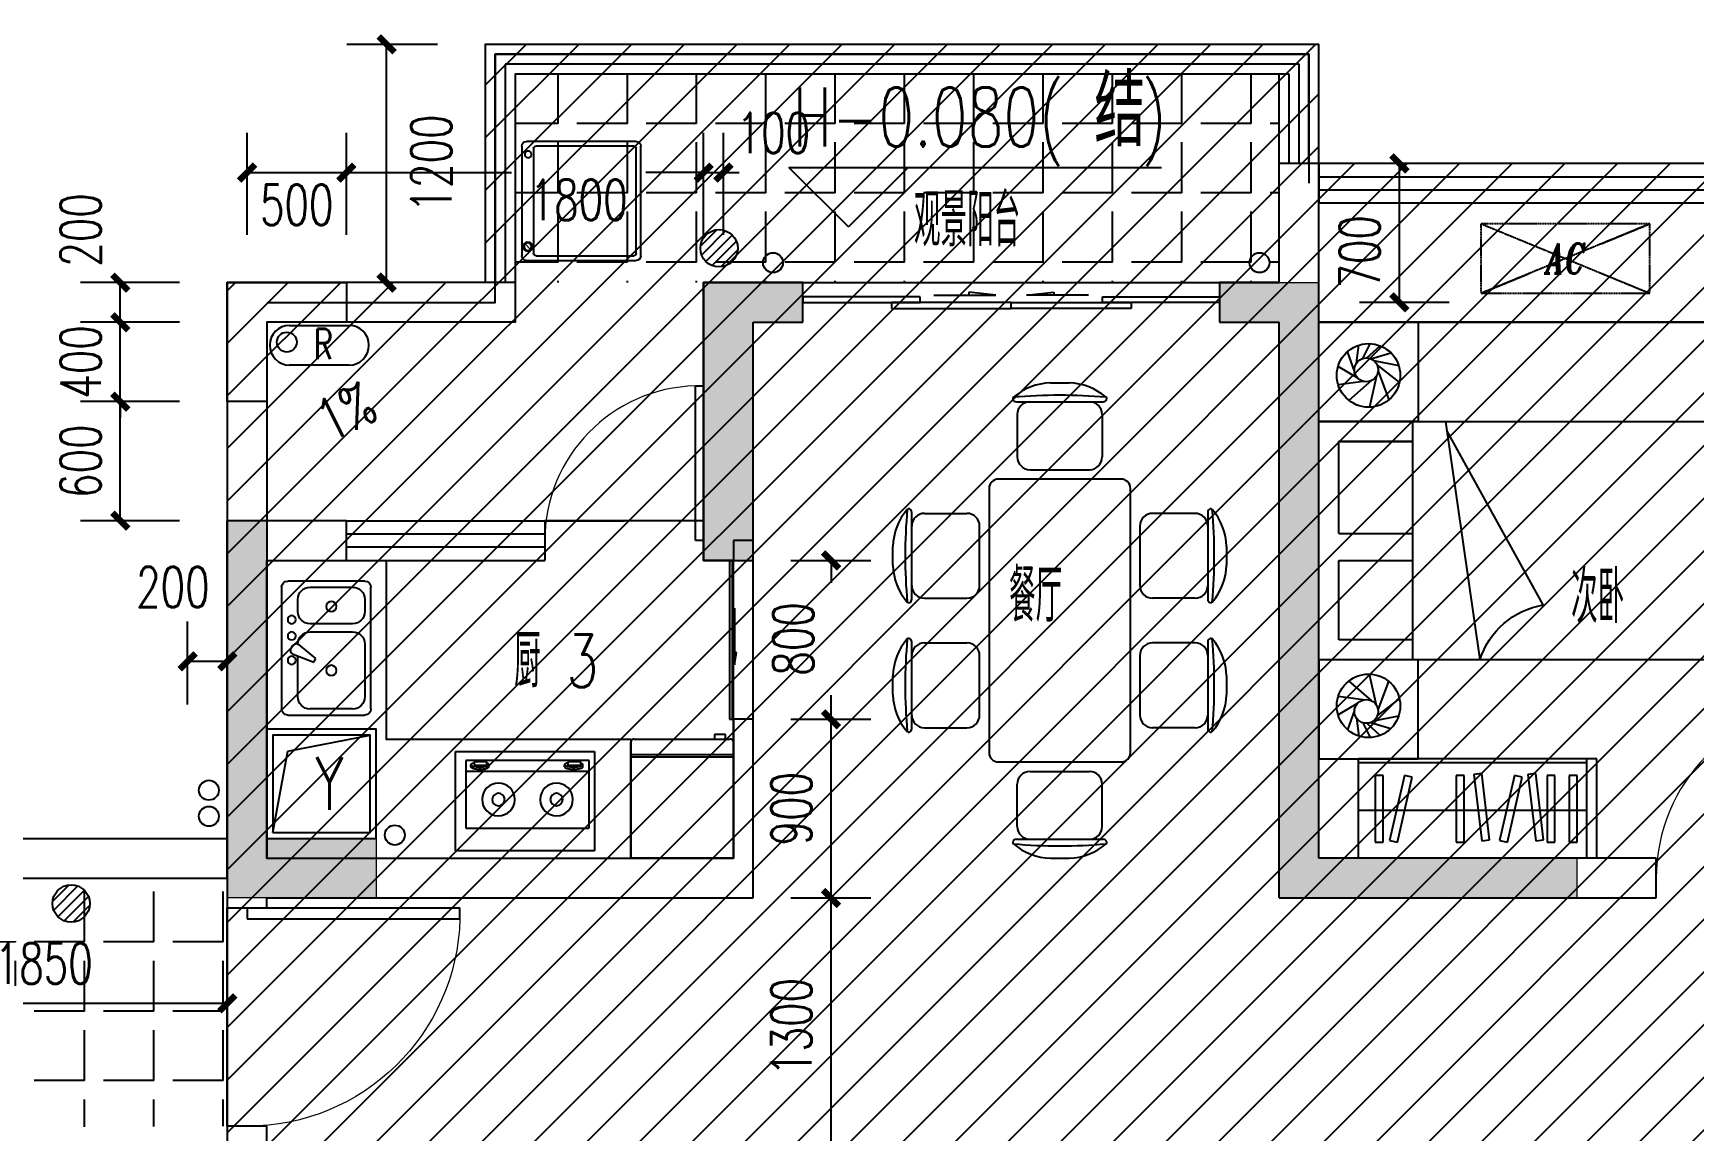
# Model space of a CAD drawing. Extents: x 184967 to 628822, y -100826 to 121332.
# Drawn here: x 281347 to 289714, y 15050 to 20579 of the extents above; entities that cross this region are included whole.
import ezdxf
from ezdxf.enums import TextEntityAlignment as Align

# ---------------------------------------------------------------- set-up
doc = ezdxf.new("R2010")
doc.units = 0
doc.header["$MEASUREMENT"] = 0
doc.linetypes.add('DASH', pattern=[0.35, 0.25, -0.1])
for name, color, linetype in [('1-涂料1', 251, 'Continuous'), ('DIM_ELEV', 3, 'Continuous'), ('EQUIP_地漏', 7, 'Continuous'), ('fur', 252, 'Continuous'), ('KT', 8, 'DASH'), ('lvtry', 9, 'Continuous'), ('PS', 60, 'Continuous'), ('pub_dim1', 190, 'Continuous'), ('PUB_TEXT', 7, 'Continuous'), ('TEXT', 7, 'Continuous'), ('VPIPE-凝结', 150, 'TG_N'), ('VPIPE-废水', 31, 'TG_F'), ('VPIPE-直饮', 140, 'TG_Y'), ('VPIPE-给水', 3, 'TG_J'), ('VPIPE-雨水', 4, 'TG_Y'), ('WALL', 145, 'Continuous'), ('WINDOW', 141, 'Continuous'), ('栏杆', 4, 'Continuous'), ('热水器', 1, 'Continuous'), ('看线', 67, 'Continuous'), ('面积匡算', 1, 'Continuous')]:
    doc.layers.add(name, color=color, linetype=linetype)
doc.layers.add('4#6#-col-2F~31F$0$COLU', color=7, linetype='Continuous', lineweight=0)
doc.layers.add('4#6#-col-2F~31F$0$COLU_HATCH', color=251, linetype='Continuous', lineweight=0)
doc.styles.add('_TCH_DIM', font='SIMPLEX', dxfattribs={"bigfont": 'GBCBIG'})
doc.styles.add('_TCH_DIM_T3', font='SIMPLEX', dxfattribs={"width": 0.705882, "bigfont": 'GBCBIG'})
doc.styles.add('DIM_FONT', font='SIMPLEX.shx', dxfattribs={"width": 0.8})
doc.styles.add('ENGLISH', font='italict.shx')
doc.styles.add('TG_LINETYPE', font='GBXWXT', dxfattribs={"width": 0.7, "height": 3, "bigfont": 'GBCBIG'})
doc.styles.add('宋体', font='romans.shx', dxfattribs={"height": 2, "bigfont": 'gbcbig.shx'})
doc.linetypes.add('TG_F', pattern='A,3,-0.34,["F",TG_LINETYPE,S=0.1,R=0,X=-0.2,Y=-0.08],0', length=3.34)
doc.linetypes.add('TG_J', pattern='A,3,-0.34,["J",TG_LINETYPE,S=0.1,R=0,X=-0.2,Y=-0.08],0', length=3.34)
doc.linetypes.add('TG_N', pattern='A,3,-0.34,["N",TG_LINETYPE,S=0.1,R=0,X=-0.23,Y=-0.08],0', length=3.34)
doc.linetypes.add('TG_Y', pattern='A,3,-0.34,["Y",TG_LINETYPE,S=0.1,R=0,X=-0.23,Y=-0.08],0', length=3.34)
doc.dimstyles.new('_TCH_ARCH&&80', dxfattribs={"dimtxt": 204, "dimasz": 80, "dimexe": 200, "dimexo": 240, "dimgap": 98, "dimtad": 1, "dimdec": 0, "dimzin": 0, "dimdsep": 46, "dimtxsty": '_TCH_DIM_T3', "dimblk": 'ARCHTICK', "dimcen": 0.09, "dimclrt": 7, "dimazin": 2, "dimtfac": 1, "dimtdec": 0, "dimtix": 1, "dimtmove": 2, "dimatfit": 3, "dimfxl": 0, "dimtolj": 1, "dimtzin": 0, "dimarcsym": 0})

# ---------------------------------------------------------------- blocks, each defined once
blk = doc.blocks.new('A$C1C2A28CF')
for p, q in [((835.4, 2520), (934.6, 2520)), ((655, 2420), (1115, 2420)), ((660, 2352.5), (660, 2127.5)), ((1110, 2352.5), (1110, 2127.5)), ((727.5, 2060), (1042.5, 2060)), ((510, 1960), (510, 560)), ((1210, 2010), (560, 2010)), ((1260, 560), (1260, 1960)), ((100, 1373.4), (100, 1833.4)), ((167.5, 1828.4), (392.5, 1828.4)), ((1602.5, 1828.4), (1377.5, 1828.4)), ((1670, 1833.4), (1670, 1373.4)), ((460, 1445.9), (460, 1760.9)), ((1310, 1760.9), (1310, 1445.9)), ((0, 1553.8), (0, 1653)), ((1770, 1653), (1770, 1553.8)), ((167.5, 1378.4), (392.5, 1378.4)), ((1602.5, 1378.4), (1377.5, 1378.4)), ((100, 686.6), (100, 1146.6)), ((1670, 1146.6), (1670, 686.6)), ((167.5, 1141.6), (392.5, 1141.6)), ((460, 759.1), (460, 1074.1)), ((1310, 1074.1), (1310, 759.1)), ((1602.5, 1141.6), (1377.5, 1141.6)), ((0, 867), (0, 966.2)), ((1770, 966.2), (1770, 867)), ((167.5, 691.6), (392.5, 691.6)), ((1602.5, 691.6), (1377.5, 691.6)), ((560, 510), (1210, 510)), ((727.5, 460), (1042.5, 460)), ((660, 167.5), (660, 392.5)), ((1110, 167.5), (1110, 392.5)), ((655, 100), (1115, 100)), ((835.4, 0), (934.6, 0))]:
    blk.add_line(p, q)
for centre, radius, start, end in [((845.2, 2204.6), 315.6, 91.76514, 130.72654), ((924.8, 2204.6), 315.6, 49.27346, 88.23486), ((645.8, 2436.1), 10, 130.72654, 202.66999), ((655, 2440), 20, 202.66999, 270), ((885, -257.8), 2712.7, 84.8023, 95.1977), ((727.5, 2352.5), 67.5, 90, 180), ((1042.5, 2352.5), 67.5, 0, 90), ((1115, 2440), 20, 270, 337.33001), ((1124.2, 2436.1), 10, 337.33001, 49.27346), ((727.5, 2127.5), 67.5, 180, 270), ((1042.5, 2127.5), 67.5, 270, 0), ((560, 1960), 50, 90, 180), ((1210, 1960), 50, 0, 90), ((83.9, 1842.6), 10, 67.33001, 139.27346), ((80, 1833.4), 20, 0, 67.33001), ((1690, 1833.4), 20, 112.66999, 180), ((1686.1, 1842.6), 10, 40.72654, 112.66999), ((315.4, 1643.3), 315.6, 139.27346, 178.23486), ((2777.8, 1603.4), 2712.7, 174.8023, 185.1977), ((167.5, 1760.9), 67.5, 90, 180), ((392.5, 1760.9), 67.5, 0, 90), ((1377.5, 1760.9), 67.5, 90, 180), ((1602.5, 1760.9), 67.5, 0, 90), ((-1007.8, 1603.4), 2712.7, 354.8023, 5.1977), ((1454.6, 1643.3), 315.6, 1.76514, 40.72654), ((315.4, 1563.6), 315.6, 181.76514, 220.72654), ((1454.6, 1563.6), 315.6, 319.27346, 358.23486), ((167.5, 1445.9), 67.5, 180, 270), ((392.5, 1445.9), 67.5, 270, 0), ((1377.5, 1445.9), 67.5, 180, 270), ((1602.5, 1445.9), 67.5, 270, 0), ((83.9, 1364.2), 10, 220.72654, 292.66999), ((80, 1373.4), 20, 292.66999, 0), ((1690, 1373.4), 20, 180, 247.33001), ((1686.1, 1364.2), 10, 247.33001, 319.27346), ((315.4, 956.4), 315.6, 139.27346, 178.23486), ((2777.8, 916.6), 2712.7, 174.8023, 185.1977), ((83.9, 1155.8), 10, 67.33001, 139.27346), ((80, 1146.6), 20, 0, 67.33001), ((1690, 1146.6), 20, 112.66999, 180), ((1686.1, 1155.8), 10, 40.72654, 112.66999), ((-1007.8, 916.6), 2712.7, 354.8023, 5.1977), ((1454.6, 956.4), 315.6, 1.76514, 40.72654), ((167.5, 1074.1), 67.5, 90, 180), ((392.5, 1074.1), 67.5, 0, 90), ((1377.5, 1074.1), 67.5, 90, 180), ((1602.5, 1074.1), 67.5, 0, 90), ((315.4, 876.7), 315.6, 181.76514, 220.72654), ((1454.6, 876.7), 315.6, 319.27346, 358.23486), ((167.5, 759.1), 67.5, 180, 270), ((392.5, 759.1), 67.5, 270, 0), ((1377.5, 759.1), 67.5, 180, 270), ((1602.5, 759.1), 67.5, 270, 0), ((83.9, 677.4), 10, 220.72654, 292.66999), ((80, 686.6), 20, 292.66999, 0), ((1690, 686.6), 20, 180, 247.33001), ((1686.1, 677.4), 10, 247.33001, 319.27346), ((560, 560), 50, 180, 270), ((1210, 560), 50, 270, 0), ((727.5, 392.5), 67.5, 90, 180), ((1042.5, 392.5), 67.5, 0, 90), ((655, 80), 20, 90, 157.33001), ((727.5, 167.5), 67.5, 180, 270), ((1042.5, 167.5), 67.5, 270, 0), ((1115, 80), 20, 22.66999, 90), ((645.8, 83.9), 10, 157.33001, 229.27346), ((845.2, 315.4), 315.6, 229.27346, 268.23486), ((885, 2777.8), 2712.7, 264.8023, 275.1977), ((924.8, 315.4), 315.6, 271.76514, 310.72654), ((1124.2, 83.9), 10, 310.72654, 22.66999)]:
    blk.add_arc(centre, radius, start, end)
blk = doc.blocks.new('A$C45FB4F04')
at = {"linetype": 'ByBlock'}
for p, q in [((0, 431.1), (0, 1631.1)), ((500, 1631.1), (0, 1631.1)), ((20, 480.4), (20, 1631.1)), ((260, 480.4), (260, 1631.1)), ((500, 431.1), (500, 1631.1)), ((83.3, 1507.4), (83.3, 1547.3)), ((83.3, 1547.3), (419.4, 1547.3)), ((419.4, 1507.4), (83.3, 1507.4)), ((419.4, 1547.3), (419.4, 1507.4)), ((82.7, 1399.5), (410.1, 1474.4)), ((419.2, 1435.6), (91.8, 1360.7)), ((410.1, 1474.4), (419.2, 1435.6)), ((91.8, 1360.7), (82.7, 1399.5)), ((83.3, 1099.2), (83.3, 1139)), ((83.3, 1139), (419.4, 1139)), ((419.4, 1099.2), (83.3, 1099.2)), ((419.4, 1139), (419.4, 1099.2)), ((73.4, 1010.1), (78.2, 1049.6)), ((407.1, 970.7), (73.4, 1010.1)), ((78.2, 1049.6), (411.9, 1010.2)), ((411.9, 1010.2), (407.1, 970.7)), ((82.7, 845.2), (410.1, 920.2)), ((91.8, 806.4), (82.7, 845.2)), ((419.2, 881.4), (91.8, 806.4)), ((410.1, 920.2), (419.2, 881.4)), ((73.4, 738.1), (78.2, 777.6)), ((78.2, 777.6), (411.9, 738.2)), ((407.1, 698.7), (73.4, 738.1)), ((83.3, 641.4), (83.3, 681.2)), ((83.3, 681.2), (419.4, 681.2)), ((411.9, 738.2), (407.1, 698.7)), ((419.4, 681.2), (419.4, 641.4)), ((419.4, 641.4), (83.3, 641.4)), ((83.3, 529.5), (83.3, 569.3)), ((83.3, 569.3), (419.4, 569.3)), ((419.4, 529.5), (83.3, 529.5)), ((419.4, 569.3), (419.4, 529.5)), ((500, 480.4), (0, 480.4)), ((500, 431.1), (0, 431.1))]:
    blk.add_line(p, q, dxfattribs=at)
blk = doc.blocks.new('PMJJ0073')
at = {"layer": 'fur'}
for p, q in [((0, 600), (0, 1100)), ((0, 1100), (500, 1100)), ((500, 1100), (500, 600)), ((179.6, 853.6), (144.8, 952.5)), ((190.2, 895), (200.8, 984.4)), ((222.3, 917.9), (257.8, 992.1)), ((241.4, 920.3), (309.1, 981.5)), ((262.6, 915.6), (362.3, 946.7)), ((196.4, 818.2), (96.8, 877.3)), ((275.9, 907.7), (402.4, 882.3)), ((292.7, 884.9), (406.5, 797.2)), ((298.7, 852.9), (352.5, 709.1)), ((224, 802.3), (97.4, 785.4)), ((264.9, 806.1), (151.3, 706.7)), ((290.9, 830), (255.5, 672.3)), ((500, 600), (0, 600)), ((473.3, -599.7), (473.3, 600.1)), ((100, 36.1), (476.7, 36.1)), ((100, -100.6), (473.3, -100.6)), ((0, -600), (0, -1100)), ((500, -600), (0, -600)), ((500, -1100), (500, -600)), ((264.9, -806.1), (151.3, -706.7)), ((290.9, -830), (255.5, -672.3)), ((298.7, -852.9), (352.5, -709.1)), ((196.4, -818.2), (96.8, -877.3)), ((224, -802.3), (97.4, -785.4)), ((292.7, -884.9), (406.5, -797.2)), ((179.6, -853.6), (144.8, -952.5)), ((190.2, -895), (200.8, -984.4)), ((222.3, -917.9), (257.8, -992.1)), ((241.4, -920.3), (309.1, -981.5)), ((262.6, -915.6), (362.3, -946.7)), ((275.9, -907.7), (402.4, -882.3)), ((0, -1100), (500, -1100))]:
    blk.add_line(p, q, dxfattribs=at)
for points in [[(0, -600), (0, 600), (2000, 600), (2000, -600), (0, -600)], [(100, 36.1), (100, 500), (473.3, 500)], [(473.3, 500), (100, 500)], [(100, -500), (100, -100.6)], [(473.3, -500), (100, -500)]]:
    blk.add_lwpolyline(points, dxfattribs=at)
blk.add_lwpolyline([(638.2, 599.6), (811.5, -600.6, -0.282106), (1130.7, -324.1), (644.3, 554)], format="xyb", dxfattribs=at)
for centre, radius in [((250.4, 832.3), 160), ((239.2, 860.3), 60), ((250.4, -832.3), 160), ((239.2, -860.3), 60)]:
    blk.add_circle(centre, radius, dxfattribs=at)
blk = doc.blocks.new('$PLAN$00000400')
at = {"layer": 'lvtry', "linetype": 'ByBlock'}
for p, q in [((-517, 0), (0, 0)), ((-517, -583.8), (-517, 0)), ((0, 0), (0, -583.8)), ((0, -511.5), (-517, -511.5)), ((0, -522.6), (-517, -522.6)), ((-16.7, -600.4), (-500.3, -600.4)), ((-477.5, -600.4), (-477.5, -622.7)), ((-477.5, -622.7), (-421.9, -622.7)), ((-421.9, -622.7), (-421.9, -600.4))]:
    blk.add_line(p, q, dxfattribs=at)
for centre, start, end in [((-500.3, -583.8), 180, 270), ((-16.7, -583.8), 270, 0)]:
    blk.add_arc(centre, 16.7, start, end, dxfattribs=at)
blk = doc.blocks.new('A$C59110635')
at = {"layer": 'lvtry', "ltscale": 10000}
for p, q in [((54.9, 539), (470, 620)), ((-20, 130), (54.9, 539))]:
    blk.add_line(p, q, dxfattribs=at)
for points in [[(-50, 100), (500, 100), (500, 650), (-50, 650)], [(-20, 130), (470, 130), (470, 620), (-20, 620)]]:
    blk.add_lwpolyline(points, close=True, dxfattribs=at)
at = {"layer": 'PUB_TEXT', "style": '宋体', "width": 0.7}
blk.add_text('Y', height=265.8, dxfattribs=at).set_placement((193.9, 243.8))
blk = doc.blocks.new('$plan$00001601')
at = {"layer": 'lvtry'}
for p, q in [((-350, 15.5, 0), (350, 15.5, 0)), ((-350, -484.5, 0), (-350, 15.5, 0)), ((350, 15.5, 0), (350, -484.5, 0)), ((-323.5, -97.6, 0), (-323.5, -440, 0)), ((299.3, -97.6, 0), (-323.5, -97.6, 0)), ((299.3, -440, 0), (299.3, -97.6, 0)), ((-323.5, -384.3, 0), (299.3, -384.3, 0)), ((-290.9, -406.5, 0), (-290.8, -418.2, 0)), ((-215.7, -416, 0), (-280.4, -416, 0)), ((-280.4, -416, 0), (-280.4, -432.6, 0)), ((-215.7, -432.6, 0), (-215.7, -416, 0)), ((-199.1, -407.7, 0), (-199.1, -418.2, 0)), ((182.1, -406.5, 0), (182.2, -418.2, 0)), ((192.6, -416, 0), (192.6, -432.6, 0)), ((257.3, -416, 0), (192.6, -416, 0)), ((257.3, -432.6, 0), (257.3, -416, 0)), ((273.9, -407.7, 0), (273.9, -418.2, 0)), ((350, -484.5, 0), (-350, -484.5, 0)), ((-323.5, -440, 0), (299.3, -440, 0)), ((-280.4, -432.6, 0), (-215.7, -432.6, 0)), ((192.6, -432.6, 0), (257.3, -432.6, 0))]:
    blk.add_line(p, q, dxfattribs=at)
for points in [[(-199.1, -407.7, 0.259034), (-201, -404.3, 0.076276), (-212.5, -399.3, 0.036515), (-226.1, -396.9, 0.026615), (-244.9, -395.9, 0.026615), (-263.8, -396.9, 0.036515), (-277.3, -399.3, 0.076276), (-288.9, -404.3, 0.259034), (-290.8, -407.7, 0.078462), (-290.6, -408.9, 0.056762)], [(-199.1, -418.2, 0.259034), (-201, -414.8, 0.076276), (-212.5, -409.9, 0.036515), (-226.1, -407.4, 0.026615), (-244.9, -406.4, 0.026615), (-263.8, -407.4, 0.036515), (-277.3, -409.9, 0.076276), (-288.9, -414.8, 0.259034), (-290.8, -418.2, 0.259034), (-288.9, -421.6, 0.056762), (-280.4, -425.6, 0.036515)], [(-215.7, -427.3, 0.008736), (-212.5, -426.6, 0.076276), (-201, -421.6, 0.259034), (-199.1, -418.2, 0.259034)], [(273.9, -407.7, 0.259034), (272, -404.3, 0.076276), (260.5, -399.3, 0.036515), (246.9, -396.9, 0.026615), (228.1, -395.9, 0.026615), (209.2, -396.9, 0.036515), (195.7, -399.3, 0.076276), (184.1, -404.3, 0.259034), (182.2, -407.7, 0.078462), (182.4, -408.9, 0.056762)], [(273.9, -418.2, 0.259034), (272, -414.8, 0.076276), (260.5, -409.9, 0.036515), (246.9, -407.4, 0.026615), (228.1, -406.4, 0.026615), (209.2, -407.4, 0.036515), (195.7, -409.9, 0.076276), (184.1, -414.8, 0.259034), (182.2, -418.2, 0.259034), (184.1, -421.6, 0.056762), (192.6, -425.6, 0.036515)], [(257.3, -427.3, 0.008736), (260.5, -426.6, 0.076276), (272, -421.6, 0.259034), (273.9, -418.2, 0.259034)]]:
    blk.add_lwpolyline(points, format="xyb", dxfattribs=at)
for centre, radius, start, end in [((-158.4, -243, 0), 82.5, 0.96398, 0), ((134.3, -243, 0), 82.5, 180, 179.03602), ((-158.4, -243, 0), 31.6, 0.65318, 0), ((134.3, -243, 0), 31.6, 180, 179.34682)]:
    blk.add_arc(centre, radius, start, end, dxfattribs=at)
blk = doc.blocks.new('awrtt')
at = {"layer": 'KT', "linetype": 'DASH'}
for p, q in [((195123.3, -20712.9), (194273.3, -20712.9)), ((194273.3, -20712.9), (194516.2, -20812.9)), ((195123.3, -20712.9), (194273.3, -21062.9)), ((194273.3, -21062.9), (194273.3, -20712.9)), ((194273.3, -20712.9), (195123.3, -21062.9)), ((194880.5, -20812.9), (195123.3, -20712.9)), ((195123.3, -21062.9), (195123.3, -20712.9)), ((195123.3, -21062.9), (195123.3, -20712.9)), ((194273.3, -21062.9), (194516.2, -20962.9)), ((194880.5, -20962.9), (195123.3, -21062.9)), ((194273.3, -21062.9), (195123.3, -21062.9))]:
    blk.add_line(p, q, dxfattribs=at)
at = {"layer": 'KT', "linetype": 'DASH', "style": 'ENGLISH', "width": 0.75}
blk.add_text('AC', height=150, dxfattribs=at).set_placement((194698.3, -20887.9), align=Align.MIDDLE_CENTER)
blk = doc.blocks.new('$TwtSys$00000141')
for p, q in [((-94.2, 7.7), (-10.1, 91.8)), ((-94.2, 7.7), (-10.1, 91.8)), ((-87.2, -35.1), (35.1, 87.2)), ((-87.2, -35.1), (35.1, 87.2)), ((-66.5, -66.5), (66.5, 66.5)), ((-66.5, -66.5), (66.5, 66.5)), ((-32.4, -87.1), (87.6, 32.9)), ((-32.4, -87.1), (87.6, 32.9)), ((11.4, -92.3), (92.3, -11.4)), ((11.4, -92.3), (92.3, -11.4))]:
    blk.add_line(p, q)
blk.add_circle((0, 0), 94)
blk.add_circle((0, 0), 94)
blk = doc.blocks.new('R')
at = {"layer": '热水器'}
for points in [[(394599.3, -34606.2), (394899.3, -34606.2)], [(394899.3, -34806.2), (394599.3, -34806.2)]]:
    blk.add_lwpolyline(points, dxfattribs=at)
for centre, start, end in [((394599.3, -34706.2), 90, 270), ((394899.3, -34706.2), 270, 90)]:
    blk.add_arc(centre, 100, start, end, dxfattribs=at)
at = {"layer": '热水器', "style": '宋体', "width": 0.7}
blk.add_text('R', height=151.9, dxfattribs=at).set_placement((394721.3, -34776.2))
blk = doc.blocks.new('M_E25ESP')
at = {"layer": 'lvtry'}
for p, q in [((30.7, 337.5), (419.3, 337.5)), ((0, -306.8), (0, 306.8)), ((358, 306.8), (143.2, 306.8)), ((450, 306.8), (450, -306.8)), ((81.8, 245.5), (81.8, 40)), ((419.3, -20.5), (419.3, 245.5)), ((48.4, 2), (56.6, -12.3)), ((58.9, 31.4), (162.5, 70.2)), ((172.8, 52.5), (87.3, -17.8)), ((162.5, 70.2), (172.8, 52.5)), ((143.2, -81.8), (358, -81.8)), ((358, -122.7), (143.2, -122.7)), ((81.8, -184.1), (81.8, -245.5)), ((419.3, -245.5), (419.3, -184.1)), ((143.2, -306.8), (358, -306.8)), ((419.3, -337.5), (30.7, -337.5))]:
    blk.add_line(p, q, dxfattribs=at)
for centre, radius in [((250.6, 112.5), 25.6), ((51.1, 61.4), 20.5), ((51.1, -61.4), 20.5), ((51.1, -143.2), 20.5), ((250.6, -209.7), 25.6)]:
    blk.add_circle(centre, radius, dxfattribs=at)
for centre, radius, start, end in [((30.7, 306.8), 30.7, 90, 180), ((419.3, 306.8), 30.7, 0, 90), ((143.2, 245.5), 61.4, 90, 180), ((358, 245.5), 61.4, 0, 90), ((66.1, 12.3), 20.5, 110.53768, 210), ((74.3, -2), 20.5, 210, 309.46232), ((143.2, -20.5), 61.4, 180, 270), ((358, -20.5), 61.4, 270, 0), ((143.2, -184.1), 61.4, 90, 180), ((358, -184.1), 61.4, 0, 90), ((143.2, -245.5), 61.4, 180, 270), ((358, -245.5), 61.4, 270, 0), ((30.7, -306.8), 30.7, 180, 270), ((419.3, -306.8), 30.7, 270, 0)]:
    blk.add_arc(centre, radius, start, end, dxfattribs=at)
at = {"layer": 'lvtry', "style": 'DIM_FONT', "width": 0.8, "flags": 9}
for tag in ['YSIZE', 'XSIZE']:
    blk.add_attdef(tag, (0, 0), '', height=0.5, dxfattribs=at)
blk = doc.blocks.new('$DorLib2D$00000001')
for p, q in [((0.45, 0.975), (0.5, 0.975)), ((0.45, 0), (0.45, 0.975)), ((0.5, 0), (0.5, 0.975)), ((0.5, 0), (0.45, 0))]:
    blk.add_line(p, q)
at = {"lineweight": 13}
blk.add_arc((0.475, 0), 0.975, 91.46928, 180, dxfattribs=at)
blk = doc.blocks.new('$WINLIB2D$00000001')
at = {"color": 0}
for points in [[(-0.5, 0.5), (-0.5, -0.5)], [(-0.5, 0.5), (0.5, 0.5)], [(0.5, -0.5), (0.5, 0.5)], [(0.5, 0.1667), (-0.5, 0.1667)], [(0.5, -0.1667), (-0.5, -0.1667)], [(-0.5, -0.5), (0.5, -0.5)]]:
    blk.add_lwpolyline(points, dxfattribs=at)
blk = doc.blocks.new('$DORLIB2D$00000129')
at = {"color": 0, "linetype": 'Continuous'}
for p, q in [((-0.5, 0.545), (-0.5, 0.687)), ((-0.5, 0.687), (0.5, 0.687)), ((0.5, 0.687), (0.5, 0.545)), ((0.5, 0.545), (-0.5, 0.545)), ((-0.5, 0.5), (-0.5, 0.545)), ((0.5, 0.5), (0.5, 0.545)), ((-0.2, 0.437), (0.158, 0.437)), ((0.08, 0.341), (0.08, 0.437)), ((0.158, 0.437), (0.08, 0.341))]:
    blk.add_line(p, q, dxfattribs=at)
blk = doc.blocks.new('$DorLib2D$00000138')
at = {"color": 0, "linetype": 'Continuous'}
for p, q in [((-0.2875, 0), (-0.2875, 0.1538)), ((-0.2875, 0.1538), (0, 0.1538)), ((0, 0.1538), (0, 0)), ((0.2875, 0.1538), (0, 0.1538)), ((0.2875, 0), (0.2875, 0.1538)), ((-0.5, -0.1399), (-0.5, 0)), ((-0.5, 0), (-0.2187, 0)), ((0, 0), (-0.2875, 0)), ((-0.2187, 0), (-0.2187, -0.1399)), ((0, 0), (0.2875, 0)), ((0.2187, 0), (0.2187, -0.1399)), ((0.5, 0), (0.2187, 0)), ((0.5, 0), (0.5, -0.1946)), ((0.5, -0.1399), (0.5, 0)), ((-0.2187, -0.1399), (-0.5, -0.1399)), ((0.2187, -0.1399), (0.5, -0.1399)), ((-0.1857, -0.186), (-0.037, -0.186)), ((-0.037, -0.186), (-0.1019, -0.2583)), ((-0.1019, -0.2583), (-0.1019, -0.186)), ((0.1857, -0.186), (0.037, -0.186)), ((0.037, -0.186), (0.1019, -0.2583)), ((0.1019, -0.2583), (0.1019, -0.186))]:
    blk.add_line(p, q, dxfattribs=at)
blk = doc.blocks.new('$plan$00000401')
for p, q in [((-276, 0), (276, 0)), ((-300, -576), (-300, -24)), ((-276, -528), (-276, -35.6)), ((-264, -23.6), (264, -23.6)), ((276, -35.6), (276, -528)), ((300, -24), (300, -576)), ((264, -540), (-264, -540)), ((276, -600), (-276, -600))]:
    blk.add_line(p, q)
at = {"lineweight": 13}
blk.add_line((-218.2, -581.8), (-242.5, -557.6), dxfattribs=at)
for centre, radius in [((-230.4, -569.7), 23.2), ((234, -568), 17.2)]:
    blk.add_circle(centre, radius)
blk.add_circle((-230.4, -569.7), 17.2, dxfattribs=at)
for centre, radius, start, end in [((-276, -24), 24, 90, 180), ((276, -24), 24, 0, 90), ((-264, -35.6), 12, 90, 180), ((264, -35.6), 12, 0, 90), ((-276, -576), 24, 180, 270), ((-264, -528), 12, 180, 270), ((264, -528), 12, 270, 0), ((276, -576), 24, 270, 0)]:
    blk.add_arc(centre, radius, start, end)
blk = doc.blocks.new('_ArchTick')
at = {"color": 0, "linetype": 'ByBlock', "const_width": 0.4}
blk.add_lwpolyline([(-0.5, -0.5), (0.5, 0.5)], dxfattribs=at)
blk = doc.blocks.new('*D565')
at = {"layer": 'Defpoints', "color": 0, "transparency": 16777216}
for p in [(4605.6, -600), (5096.4, -600), (5096.4, -1300)]:
    blk.add_point(p, dxfattribs=at)
at = {"layer": 'pub_dim1', "color": 0, "lineweight": -2, "transparency": 16777216}
for p, q in [((4856.4, -600), (4405.6, -600)), ((4605.6, -1300), (4605.6, -600)), ((4856.4, -1300), (4405.6, -1300))]:
    blk.add_line(p, q, dxfattribs=at)
at = {"layer": 'pub_dim1', "color": 0, "lineweight": -2, "transparency": 16777216, "xscale": 80, "yscale": 80, "zscale": 80}
for p, rotation in [((4605.6, -600), 90), ((4605.6, -1300), 270)]:
    blk.add_blockref('_ArchTick', p, dxfattribs=dict(at, rotation=rotation))
at = {"layer": 'pub_dim1', "color": 7, "transparency": 16777216, "insert": (4405.6, -1045.5), "char_height": 204, "attachment_point": 5, "rotation": 90, "style": '_TCH_DIM_T3'}
blk.add_mtext('\\A1;700', dxfattribs=at)
blk = doc.blocks.new('*D566')
at = {"layer": 'Defpoints', "color": 0, "transparency": 16777216}
for p in [(1200, -646.2), (1100, -1200), (1200, -1200)]:
    blk.add_point(p, dxfattribs=at)
at = {"layer": 'pub_dim1', "color": 0, "lineweight": -2, "transparency": 16777216}
for p, q in [((1100, -960), (1100, -446.2)), ((1200, -960), (1200, -446.2)), ((1100, -646.2), (1020, -646.2)), ((1100, -646.2), (1200, -646.2)), ((1200, -646.2), (1280, -646.2))]:
    blk.add_line(p, q, dxfattribs=at)
at = {"layer": 'pub_dim1', "color": 0, "lineweight": -2, "transparency": 16777216, "xscale": 80, "yscale": 80, "zscale": 80}
blk.add_blockref('_ArchTick', (1100, -646.2), dxfattribs=at)
at = {"layer": 'pub_dim1', "color": 0, "lineweight": -2, "transparency": 16777216, "xscale": 80, "yscale": 80, "zscale": 80, "rotation": 180}
blk.add_blockref('_ArchTick', (1200, -646.2), dxfattribs=at)
at = {"layer": 'pub_dim1', "color": 7, "transparency": 16777216, "insert": (1451.4, -446.2), "char_height": 204, "attachment_point": 5, "style": '_TCH_DIM_T3'}
blk.add_mtext('\\A1;100', dxfattribs=at)
blk = doc.blocks.new('*D567')
at = {"layer": 'Defpoints', "color": 0, "transparency": 16777216}
for p in [(1100, -646.2), (-700, -1200), (1100, -1200)]:
    blk.add_point(p, dxfattribs=at)
at = {"layer": 'pub_dim1', "color": 0, "lineweight": -2, "transparency": 16777216}
for p, q in [((-700, -960), (-700, -446.2)), ((1100, -960), (1100, -446.2)), ((-700, -646.2), (132.4, -646.2)), ((1100, -646.2), (808.4, -646.2))]:
    blk.add_line(p, q, dxfattribs=at)
at = {"layer": 'pub_dim1', "color": 0, "lineweight": -2, "transparency": 16777216, "xscale": 80, "yscale": 80, "zscale": 80, "rotation": 180}
blk.add_blockref('_ArchTick', (-700, -646.2), dxfattribs=at)
at = {"layer": 'pub_dim1', "color": 0, "lineweight": -2, "transparency": 16777216, "xscale": 80, "yscale": 80, "zscale": 80}
blk.add_blockref('_ArchTick', (1100, -646.2), dxfattribs=at)
at = {"layer": 'pub_dim1', "color": 7, "transparency": 16777216, "insert": (470.4, -783.4), "char_height": 204, "attachment_point": 5, "style": '_TCH_DIM_T3'}
blk.add_mtext('\\A1;1800', dxfattribs=at)
blk = doc.blocks.new('*D568')
at = {"layer": 'Defpoints', "color": 0, "transparency": 16777216}
for p in [(-700, -646.2), (-1200, -1200), (-700, -1200)]:
    blk.add_point(p, dxfattribs=at)
at = {"layer": 'pub_dim1', "color": 0, "lineweight": -2, "transparency": 16777216}
for p, q in [((-1200, -960), (-1200, -446.2)), ((-700, -960), (-700, -446.2)), ((-1200, -646.2), (-700, -646.2))]:
    blk.add_line(p, q, dxfattribs=at)
at = {"layer": 'pub_dim1', "color": 0, "lineweight": -2, "transparency": 16777216, "xscale": 80, "yscale": 80, "zscale": 80, "rotation": 180}
blk.add_blockref('_ArchTick', (-1200, -646.2), dxfattribs=at)
at = {"layer": 'pub_dim1', "color": 0, "lineweight": -2, "transparency": 16777216, "xscale": 80, "yscale": 80, "zscale": 80}
blk.add_blockref('_ArchTick', (-700, -646.2), dxfattribs=at)
at = {"layer": 'pub_dim1', "color": 7, "transparency": 16777216, "insert": (-950, -808.4), "char_height": 204, "attachment_point": 5, "style": '_TCH_DIM_T3'}
blk.add_mtext('\\A1;500', dxfattribs=at)
blk = doc.blocks.new('*D569')
at = {"layer": 'Defpoints', "color": 0, "transparency": 16777216}
for p in [(-1838.9, -1800), (-1300, -1800), (-1300, -2400)]:
    blk.add_point(p, dxfattribs=at)
at = {"layer": 'pub_dim1', "color": 0, "lineweight": -2, "transparency": 16777216}
for p, q in [((-1540, -1800), (-2038.9, -1800)), ((-1838.9, -2400), (-1838.9, -1800)), ((-1540, -2400), (-2038.9, -2400))]:
    blk.add_line(p, q, dxfattribs=at)
at = {"layer": 'pub_dim1', "color": 0, "lineweight": -2, "transparency": 16777216, "xscale": 80, "yscale": 80, "zscale": 80}
for p, rotation in [((-1838.9, -1800), 90), ((-1838.9, -2400), 270)]:
    blk.add_blockref('_ArchTick', p, dxfattribs=dict(at, rotation=rotation))
at = {"layer": 'pub_dim1', "color": 7, "transparency": 16777216, "insert": (-2038.9, -2100), "char_height": 204, "attachment_point": 5, "rotation": 90, "style": '_TCH_DIM_T3'}
blk.add_mtext('\\A1;600', dxfattribs=at)
blk = doc.blocks.new('*D570')
at = {"layer": 'Defpoints', "color": 0, "transparency": 16777216}
for p in [(-1838.9, -1400), (-1300, -1400), (-1300, -1800)]:
    blk.add_point(p, dxfattribs=at)
at = {"layer": 'pub_dim1', "color": 0, "lineweight": -2, "transparency": 16777216}
for p, q in [((-1838.9, -1400), (-1838.9, -1320)), ((-1540, -1400), (-2038.9, -1400)), ((-1838.9, -1800), (-1838.9, -1400)), ((-1540, -1800), (-2038.9, -1800)), ((-1838.9, -1800), (-1838.9, -1880))]:
    blk.add_line(p, q, dxfattribs=at)
at = {"layer": 'pub_dim1', "color": 0, "lineweight": -2, "transparency": 16777216, "xscale": 80, "yscale": 80, "zscale": 80}
for p, rotation in [((-1838.9, -1400), 270), ((-1838.9, -1800), 90)]:
    blk.add_blockref('_ArchTick', p, dxfattribs=dict(at, rotation=rotation))
at = {"layer": 'pub_dim1', "color": 7, "transparency": 16777216, "insert": (-2038.9, -1600), "char_height": 204, "attachment_point": 5, "rotation": 90, "style": '_TCH_DIM_T3'}
blk.add_mtext('\\A1;400', dxfattribs=at)
blk = doc.blocks.new('*D571')
at = {"layer": 'Defpoints', "color": 0, "transparency": 16777216}
for p in [(-1838.9, -1200), (-1300, -1200), (-1300, -1400)]:
    blk.add_point(p, dxfattribs=at)
at = {"layer": 'pub_dim1', "color": 0, "lineweight": -2, "transparency": 16777216}
for p, q in [((-1540, -1200), (-2038.9, -1200)), ((-1838.9, -1400), (-1838.9, -1200)), ((-1540, -1400), (-2038.9, -1400))]:
    blk.add_line(p, q, dxfattribs=at)
at = {"layer": 'pub_dim1', "color": 0, "lineweight": -2, "transparency": 16777216, "xscale": 80, "yscale": 80, "zscale": 80}
for p, rotation in [((-1838.9, -1200), 90), ((-1838.9, -1400), 270)]:
    blk.add_blockref('_ArchTick', p, dxfattribs=dict(at, rotation=rotation))
at = {"layer": 'pub_dim1', "color": 7, "transparency": 16777216, "insert": (-2038.9, -934.9), "char_height": 204, "attachment_point": 5, "rotation": 90, "style": '_TCH_DIM_T3'}
blk.add_mtext('\\A1;200', dxfattribs=at)
blk = doc.blocks.new('*D573')
at = {"layer": 'Defpoints', "color": 0, "transparency": 16777216}
for p in [(1300, -4300), (1742.2, -4300), (1300, -5600)]:
    blk.add_point(p, dxfattribs=at)
at = {"layer": 'pub_dim1', "color": 0, "lineweight": -2, "transparency": 16777216}
for p, q in [((1540, -4300), (1942.2, -4300)), ((1742.2, -5600), (1742.2, -4300)), ((1540, -5600), (1942.2, -5600))]:
    blk.add_line(p, q, dxfattribs=at)
at = {"layer": 'pub_dim1', "color": 0, "lineweight": -2, "transparency": 16777216, "xscale": 80, "yscale": 80, "zscale": 80}
for p, rotation in [((1742.2, -4300), 90), ((1742.2, -5600), 270)]:
    blk.add_blockref('_ArchTick', p, dxfattribs=dict(at, rotation=rotation))
at = {"layer": 'pub_dim1', "color": 7, "transparency": 16777216, "insert": (1542.2, -4950), "char_height": 204, "attachment_point": 5, "rotation": 90, "style": '_TCH_DIM_T3'}
blk.add_mtext('\\A1;1300', dxfattribs=at)
blk = doc.blocks.new('*D574')
at = {"layer": 'Defpoints', "color": 0, "transparency": 16777216}
for p in [(1300, -3400), (1742.2, -3400), (1300, -4300)]:
    blk.add_point(p, dxfattribs=at)
at = {"layer": 'pub_dim1', "color": 0, "lineweight": -2, "transparency": 16777216}
for p, q in [((1540, -3400), (1942.2, -3400)), ((1742.2, -4300), (1742.2, -3400)), ((1540, -4300), (1942.2, -4300))]:
    blk.add_line(p, q, dxfattribs=at)
at = {"layer": 'pub_dim1', "color": 0, "lineweight": -2, "transparency": 16777216, "xscale": 80, "yscale": 80, "zscale": 80}
for p, rotation in [((1742.2, -3400), 90), ((1742.2, -4300), 270)]:
    blk.add_blockref('_ArchTick', p, dxfattribs=dict(at, rotation=rotation))
at = {"layer": 'pub_dim1', "color": 7, "transparency": 16777216, "insert": (1542.2, -3850), "char_height": 204, "attachment_point": 5, "rotation": 90, "style": '_TCH_DIM_T3'}
blk.add_mtext('\\A1;900', dxfattribs=at)
blk = doc.blocks.new('*D575')
at = {"layer": 'Defpoints', "color": 0, "transparency": 16777216}
for p in [(1300, -2600), (1742.2, -2600), (1300, -3400)]:
    blk.add_point(p, dxfattribs=at)
at = {"layer": 'pub_dim1', "color": 0, "lineweight": -2, "transparency": 16777216}
for p, q in [((1540, -2600), (1942.2, -2600)), ((1742.2, -2600), (1742.2, -2712.3)), ((1742.2, -3400), (1742.2, -3278.5)), ((1540, -3400), (1942.2, -3400))]:
    blk.add_line(p, q, dxfattribs=at)
at = {"layer": 'pub_dim1', "color": 0, "lineweight": -2, "transparency": 16777216, "xscale": 80, "yscale": 80, "zscale": 80}
for p, rotation in [((1742.2, -2600), 90), ((1742.2, -3400), 270)]:
    blk.add_blockref('_ArchTick', p, dxfattribs=dict(at, rotation=rotation))
at = {"layer": 'pub_dim1', "color": 7, "transparency": 16777216, "insert": (1551.8, -2995.4), "char_height": 204, "attachment_point": 5, "rotation": 90, "style": '_TCH_DIM_T3'}
blk.add_mtext('\\A1;800', dxfattribs=at)
blk = doc.blocks.new('*D597')
at = {"layer": 'Defpoints', "color": 0, "transparency": 16777216}
for p in [(-497, 0), (0, 0), (0, -1200)]:
    blk.add_point(p, dxfattribs=at)
at = {"layer": 'pub_dim1', "color": 0, "lineweight": -2, "transparency": 16777216}
for p, q in [((-240, 0), (-697, 0)), ((-497, -1200), (-497, 0)), ((-240, -1200), (-697, -1200))]:
    blk.add_line(p, q, dxfattribs=at)
at = {"layer": 'pub_dim1', "color": 0, "lineweight": -2, "transparency": 16777216, "xscale": 80, "yscale": 80, "zscale": 80}
for p, rotation in [((-497, 0), 90), ((-497, -1200), 270)]:
    blk.add_blockref('_ArchTick', p, dxfattribs=dict(at, rotation=rotation))
at = {"layer": 'pub_dim1', "color": 7, "transparency": 16777216, "insert": (-272, -600), "char_height": 204, "attachment_point": 5, "rotation": 90, "style": '_TCH_DIM_T3'}
blk.add_mtext('\\A1;1200', dxfattribs=at)
blk = doc.blocks.new('核心筒')
at = {"layer": '1-涂料1'}
h = blk.add_hatch(dxfattribs=at)
h.set_pattern_fill('ANGLE', color=256, scale=100, style=0)
h.set_pattern_definition([(180, (607805.83, 52323), (0, 349.25), [254, -95.25]), (90, (607805.83, 52323), (349.25, 2e-14), [254, -95.25])])
h.paths.add_polyline_path([(-7300.1, -1495.8), (-7300.1, -350), (-7300.1, -200), (-5958.8, -218.3), (5500, -200), (5500, -1450)])
at = {"layer": 'PS'}
blk.add_lwpolyline([(3888, -615.5, 0, 0, 0), (4212.3, -517.7, 80, 0, 0), (4499.5, -431.2, 0, 0, 0)], format="xyseb", dxfattribs=at)
at = {"layer": '看线'}
for points in [[(1600, 0), (5500, 0)], [(1600, -200), (5500, -200)]]:
    blk.add_lwpolyline(points, dxfattribs=at)
at = {"layer": 'EQUIP_地漏', "rotation": 180}
blk.add_blockref('$TwtSys$00000141', (4713.5, -328), dxfattribs=at)
blk = doc.blocks.new('4.6.31')
at = {"layer": '4#6#-col-2F~31F$0$COLU_HATCH'}
for points in [[(18900, 18400), (18900, 18200), (18650, 18200), (18650, 17000), (18400, 17000), (18400, 18400)], [(21500, 15300), (21300, 15300), (21300, 18200), (21000, 18200), (21000, 18400), (21500, 18400), (21500, 15500), (22800, 15500), (22800, 15300)], [(16200, 17200), (16200, 15600), (16750, 15600), (16750, 15300), (16000, 15300), (16000, 17200)]]:
    blk.add_hatch(color=252, dxfattribs=at).paths.add_polyline_path(points)
at = {"layer": '4#6#-col-2F~31F$0$COLU', "color": 6}
for points in [[(18900, 18400), (18900, 18200), (18650, 18200), (18650, 17000), (18400, 17000), (18400, 18400)], [(16200, 17200), (16200, 15600), (16750, 15600), (16750, 15300), (16000, 15300), (16000, 17200)]]:
    blk.add_lwpolyline(points, close=True, dxfattribs=at)
blk.add_lwpolyline([(21500, 15300), (21300, 15300), (21300, 18200), (21000, 18200), (21000, 18400), (21500, 18400), (21500, 15500), (22800, 15500), (22800, 15300), (21500, 15300)], dxfattribs=at)
blk = doc.blocks.new('46s')
at = {"layer": 'VPIPE-凝结', "linetype": 'Continuous'}
blk.add_circle((30250.9, 1400.1), 50, dxfattribs=at)
at = {"layer": 'VPIPE-废水', "linetype": 'Continuous'}
for centre in [(27799.8, 1400.1), (25350, 1000.1)]:
    blk.add_circle(centre, 50, dxfattribs=at)
at = {"layer": 'VPIPE-直饮', "linetype": 'Continuous'}
blk.add_circle((24957.3, -1257.3), 50, dxfattribs=at)
at = {"layer": 'VPIPE-给水', "linetype": 'Continuous'}
blk.add_circle((25894.1, -1483.2), 50, dxfattribs=at)
at = {"layer": 'VPIPE-雨水', "linetype": 'Continuous'}
blk.add_circle((24957.3, -1388.7), 50, dxfattribs=at)
blk = doc.blocks.new('*D646')
at = {"layer": 'Defpoints', "color": 0, "transparency": 16777216}
for p in [(282325.2, 17414.7), (282125.2, 16956.3), (282325.2, 16956.3)]:
    blk.add_point(p, dxfattribs=at)
at = {"layer": 'pub_dim1', "color": 0, "lineweight": -2, "transparency": 16777216}
for p, q in [((282125.2, 17196.3), (282125.2, 17614.7)), ((282325.2, 17196.3), (282325.2, 17614.7)), ((282125.2, 17414.7), (282325.2, 17414.7))]:
    blk.add_line(p, q, dxfattribs=at)
at = {"layer": 'pub_dim1', "color": 0, "lineweight": -2, "transparency": 16777216, "xscale": 80, "yscale": 80, "zscale": 80, "rotation": 180}
blk.add_blockref('_ArchTick', (282125.2, 17414.7), dxfattribs=at)
at = {"layer": 'pub_dim1', "color": 0, "lineweight": -2, "transparency": 16777216, "xscale": 80, "yscale": 80, "zscale": 80}
blk.add_blockref('_ArchTick', (282325.2, 17414.7), dxfattribs=at)
at = {"layer": 'pub_dim1', "color": 7, "transparency": 16777216, "insert": (282051, 17788.6), "char_height": 204, "attachment_point": 5, "style": '_TCH_DIM_T3'}
blk.add_mtext('\\A1;200', dxfattribs=at)
blk = doc.blocks.new('*D665')
at = {"layer": 'Defpoints', "color": 0, "transparency": 16777216}
for p in [(282325.2, 15692.1), (280475.2, 15175.9), (282325.2, 15175.9)]:
    blk.add_point(p, dxfattribs=at)
at = {"layer": 'pub_dim1', "color": 0, "lineweight": -2, "transparency": 16777216}
for p, q in [((280475.2, 15415.9), (280475.2, 15892.1)), ((282325.2, 15415.9), (282325.2, 15892.1)), ((280475.2, 15692.1), (282325.2, 15692.1))]:
    blk.add_line(p, q, dxfattribs=at)
at = {"layer": 'pub_dim1', "color": 0, "lineweight": -2, "transparency": 16777216, "xscale": 80, "yscale": 80, "zscale": 80, "rotation": 180}
blk.add_blockref('_ArchTick', (280475.2, 15692.1), dxfattribs=at)
at = {"layer": 'pub_dim1', "color": 0, "lineweight": -2, "transparency": 16777216, "xscale": 80, "yscale": 80, "zscale": 80}
blk.add_blockref('_ArchTick', (282325.2, 15692.1), dxfattribs=at)
at = {"layer": 'pub_dim1', "color": 7, "transparency": 16777216, "insert": (281400.2, 15892.1), "char_height": 204, "attachment_point": 5, "style": '_TCH_DIM_T3'}
blk.add_mtext('\\A1;1850', dxfattribs=at)
blk = doc.blocks.new('C')
at = {"layer": '1-涂料1'}
h = blk.add_hatch(dxfattribs=at)
h.set_pattern_fill('ANGLE', color=256, scale=100, angle=90, style=0)
h.set_pattern_definition([(90, (-1041063, -92683.5), (-349.25, 2e-14), [254, -95.25]), (180, (-1041063, -92683.5), (-4e-14, -349.25), [254, -95.25])])
h.paths.add_polyline_path([(150, -1200), (1100, -1200), (4000, -1200), (4000, -150), (150, -150)])
blk.add_lwpolyline([(4000, -1200), (4000, -150), (150, -150), (150, -1400), (-700, -1400), (-700, -1400), (-1100, -1400), (-1100, -2400), (-1100, -4100), (1250, -4100), (1250, -2600), (1100, -2600), (1100, -1200)], close=True, dxfattribs=at)
at = {"layer": 'DIM_ELEV'}
for p, q in [((1830, -919.7), (1530, -619.7)), ((1530, -619.7), (3406.8, -619.7)), ((1830, -919.7), (2130, -619.7))]:
    blk.add_line(p, q, dxfattribs=at)
at = {"layer": 'lvtry'}
blk.add_lwpolyline([(-500, -2600), (-500, -3500), (733, -3500), (733, -4100)], dxfattribs=at)
at = {"layer": 'PS'}
blk.add_lwpolyline([(-777.1, -2054.6, 0, 0, 0), (-489.5, -1911.2, 80, 0, 0), (-221, -1777.3, 0, 0, 0)], format="xyseb", dxfattribs=at)
at = {"layer": 'WALL'}
for p, q in [((4200, -600), (4000, -600)), ((4000, -1200), (4000, -600)), ((4200, -800), (4200, -600)), ((4200, -1300), (4200, -800)), ((1100, -1200), (1100, -2400)), ((1100, -2400), (1100, -1200)), ((1600, -1200), (1100, -1200)), ((1600, -1400), (1600, -1200)), ((4000, -1200), (3700, -1200)), ((3700, -1200), (3700, -1400)), ((4200, -4100), (4200, -1300)), ((1350, -2600), (1350, -1400)), ((1350, -1400), (1600, -1400)), ((3700, -1400), (4000, -1400)), ((4000, -4300), (4000, -1400)), ((-1300, -4200), (-1300, -2400)), ((-1300, -4200), (-1300, -2400)), ((-700, -2400), (-1300, -2400)), ((-700, -2600), (-700, -2400)), ((1100, -2400), (1100, -2600)), ((1250, -2500), (1250, -2600)), ((1350, -2500), (1250, -2500)), ((1350, -2600), (1350, -2500)), ((-1100, -4100), (-1100, -2600)), ((-1100, -4100), (-1100, -2600)), ((-1100, -2600), (-700, -2600)), ((1100, -2600), (1350, -2600)), ((1250, -2600), (1350, -2600)), ((1350, -3400), (1250, -3400)), ((1250, -3400), (1250, -4100)), ((1350, -4300), (1350, -3400)), ((-1100, -4100), (-550, -4100)), ((-1100, -4100), (1250, -4100)), ((5900, -4100), (4200, -4100)), ((5900, -4300), (5900, -4100)), ((-1300, -4200), (-1300, -4350)), ((-1300, -4350), (-1100, -4350)), ((-1100, -4300), (1350, -4300)), ((-1100, -4350), (-1100, -4300)), ((4000, -4300), (5900, -4300)), ((-1100, -5450), (-1300, -5450)), ((-1300, -5450), (-1300, -5950)), ((-1100, -5850), (-1100, -5450))]:
    blk.add_line(p, q, dxfattribs=at)
blk.add_lwpolyline([(-1300, -1200), (-700, -1200), (-700, -1400), (-1100, -1400), (-1100, -1800), (-1300, -1800), (-1300, -1200)], dxfattribs=at)
at = {"layer": 'WINDOW'}
for p, q in [((1600, -1200), (3700, -1200)), ((6900, -1400), (4200, -1400)), ((-100, -2400), (700, -2400)), ((1100, -2400), (300, -2400)), ((1350, -3400), (1350, -2600)), ((-1300, -5450), (-1300, -4350))]:
    blk.add_line(p, q, dxfattribs=at)
blk.add_lwpolyline([(4200, -1400), (6800, -1400)], dxfattribs=at)
at = {"layer": '栏杆'}
for p, q in [((4150, -50), (50, -50)), ((50, -50), (50, -1200)), ((4150, -600), (4150, -50)), ((4100, -100), (100, -100)), ((100, -100), (100, -1200)), ((4100, -600), (4100, -100))]:
    blk.add_line(p, q, dxfattribs=at)
at = {"layer": '看线'}
for p, q in [((4200, 0), (0, 0)), ((0, 0), (0, -1200)), ((4200, -600), (4200, 0)), ((4050, -150), (150, -150)), ((150, -150), (150, -1400)), ((4050, -600), (4050, -150)), ((150, -1200), (-700, -1200)), ((150, -1400), (-700, -1400))]:
    blk.add_line(p, q, dxfattribs=at)
for points in [[(-1300, -1800), (-1300, -2400)], [(-1100, -1800), (-1100, -2400)]]:
    blk.add_lwpolyline(points, dxfattribs=at)
at = {"extrusion": (0, 0, -1), "xscale": -1, "zscale": -1}
blk.add_blockref('awrtt', (189255.3, 19808.9), dxfattribs=at)
at = {"layer": 'EQUIP_地漏', "rotation": 180}
blk.add_blockref('$TwtSys$00000141', (1177.9, -1027.2), dxfattribs=at)
at = {"layer": 'fur'}
blk.add_blockref('PMJJ0073', (4200, -2500), dxfattribs=at)
at = {"layer": 'fur', "xscale": 0.9500000001862644, "yscale": 0.9500000001862644, "zscale": 0.9500000001862644}
blk.add_blockref('A$C1C2A28CF', (2053.7, -4099.6), dxfattribs=at)
at = {"layer": 'fur', "extrusion": (0, 0, -1), "zscale": -1, "rotation": 270}
blk.add_blockref('A$C45FB4F04', (-6031.1, -3600), dxfattribs=at)
at = {"layer": 'lvtry', "yscale": -1, "rotation": 90}
blk.add_blockref('$plan$00000401', (783.7, -788.7), dxfattribs=at)
at = {"layer": 'lvtry', "xscale": -1, "rotation": 180}
blk.add_blockref('M_E25ESP', (-1026.3, -3041.3), dxfattribs=at)
at = {"layer": 'lvtry'}
blk.add_blockref('A$C59110635', (-1050, -4100), dxfattribs=at)
at = {"layer": 'lvtry', "rotation": 180}
blk.add_blockref('$PLAN$00000400', (733, -4100), dxfattribs=at)
at = {"layer": 'lvtry', "extrusion": (0, 0, -1), "xscale": -1, "zscale": -1, "rotation": 180}
blk.add_blockref('$plan$00001601', (-200.6, -4046.9, 0), dxfattribs=at)
at = {"layer": 'TEXT'}
blk.add_blockref('R', (-395585.4, 33190.5), dxfattribs=at)
at = {"layer": 'WINDOW'}
for name, p, xscale, yscale, zscale in [('$WINLIB2D$00000001', (5550, -700), -2700, -200, -2700), ('$DorLib2D$00000138', (2650, -1300), -2100, -200, -2100), ('$DorLib2D$00000001', (6350, -4200), 900, 900, 900)]:
    blk.add_blockref(name, p, dxfattribs=dict(at, xscale=xscale, yscale=yscale, zscale=zscale))
for name, p, xscale, yscale, zscale, rotation in [('$DorLib2D$00000001', (700, -2500), -800, -800, -800, 180), ('$WINLIB2D$00000001', (-200, -2500), -1000, 200, -1000, 180), ('$DORLIB2D$00000129', (1300, -3000), -800, 100, -800, 90), ('$DorLib2D$00000001', (-1200, -4900), 1100, -1100, 1100, 90)]:
    blk.add_blockref(name, p, dxfattribs=dict(at, xscale=xscale, yscale=yscale, zscale=zscale, rotation=rotation))
at = {"layer": 'PUB_TEXT', "style": '_TCH_DIM', "width": 0.705882}
for s, p in [('H-0.080(', (1548.5, -514.7)), (')', (3306.8, -514.7))]:
    blk.add_text(s, height=297.5, dxfattribs=at).set_placement(p)
at = {"layer": 'PUB_TEXT', "style": '_TCH_DIM'}
blk.add_text('结', height=357.4, dxfattribs=at).set_placement((3068.5, -514.7))
at = {"layer": 'PUB_TEXT', "style": '_TCH_DIM', "width": 0.705882}
blk.add_text('1%', height=212.5, rotation=26.51049, dxfattribs=at).set_placement((-781, -2007.7))
at = {"layer": 'TEXT', "style": '宋体', "width": 0.7}
for s, height, p in [('观景阳台', 265.82, (2159.5, -1017.9)), ('餐厅', 265.82, (2638.8, -2909.3)), ('次卧', 265.82, (5470.8, -2917.2)), ('厨', 265.8, (145.3, -3238.9)), ('3', 265.8, (409.9, -3238.9))]:
    blk.add_text(s, height=height, dxfattribs=at).set_placement(p)
at = {"layer": 'pub_dim1'}
for base, p1, p2, angle, text, picture, middle in [((-497, 0), (0, -1200), (0, 0), 90, '1200', '*D597', (-272, -600)), ((1200, -646.2), (1100, -1200), (1200, -1200), 0, '100', '*D566', (1451.4, -446.2)), ((-700, -646.2), (-1200, -1200), (-700, -1200), 0, '500', '*D568', (-950, -808.4)), ((1100, -646.2), (-700, -1200), (1100, -1200), 0, '1800', '*D567', (470.4, -783.4)), ((4605.6, -600), (5096.4, -1300), (5096.4, -600), 90, '700', '*D565', (4405.6, -1045.5)), ((-1838.9, -1200), (-1300, -1400), (-1300, -1200), 90, '200', '*D571', (-2038.9, -934.9)), ((1742.2, -2600), (1300, -3400), (1300, -2600), 90, '800', '*D575', (1551.8, -2995.4))]:
    dim = blk.add_linear_dim(base=base, p1=p1, p2=p2, angle=angle, text=text, dimstyle='_TCH_ARCH&&80', dxfattribs=at)
    dim.commit()
    dim.dimension.update_dxf_attribs({"geometry": picture, "text_midpoint": middle, "dimtype": 129})
for p1, p2, distance, text, picture, middle in [((-1300, -1800), (-1300, -1400), 538.9, '400', '*D570', (-2038.9, -1600)), ((-1300, -2400), (-1300, -1800), 538.9, '600', '*D569', (-2038.9, -2100)), ((1300, -4300), (1300, -3400), -442.2, '900', '*D574', (1542.2, -3850)), ((1300, -5600), (1300, -4300), -442.2, '1300', '*D573', (1542.2, -4950))]:
    dim = blk.add_aligned_dim(p1=p1, p2=p2, distance=distance, text=text, dimstyle='_TCH_ARCH&&80', dxfattribs=at)
    dim.commit()
    dim.dimension.update_dxf_attribs({"geometry": picture, "text_midpoint": middle})

msp = doc.modelspace()

# ---------------------------------------------------------------- hatches: boundary and pattern name
at = {"layer": '面积匡算'}
h = msp.add_hatch(dxfattribs=at)
h.set_pattern_fill('ANSI31', color=5, scale=1500)
h.paths.add_polyline_path([(287825.2, 19922.5), (287825.2, 20522.5), (283625.2, 20522.5), (283625.2, 19322.5), (282325.2, 19322.5), (282325.2, 12022.5), (283425.2, 12022.5), (283425.2, 11422.5), (284725.2, 11422.5), (284725.2, 9422.5), (285275.2, 9422.5), (285275.2, 9022.5), (292125.2, 9022.5), (292125.2, 9422.5), (295525.2, 9422.5), (295525.2, 15922.5), (296125.2, 15922.5), (296125.2, 16922.5), (295525.2, 16922.5), (295525.2, 19922.5), (294925.2, 19922.5), (294925.2, 20522.5), (292325.2, 20522.5), (292325.2, 19922.5)])

# ---------------------------------------------------------------- linework, layer by layer
at = {"layer": 'WALL', "color": 1, "linetype": 'ByBlock', "elevation": -6.9}
for points in [[(287825.2, 19922.5), (287825.2, 20522.5), (283625.2, 20522.5), (283625.2, 19322.5), (282325.2, 19322.5), (282325.2, 12022.5), (283425.2, 12022.5), (283425.2, 11422.5), (284725.2, 11422.5), (284725.2, 9422.5), (285275.2, 9422.5), (285275.2, 9022.5), (292125.2, 9022.5)], [(292325.2, 19922.5), (287825.2, 19922.5)]]:
    msp.add_lwpolyline(points, dxfattribs=at)
at = {"layer": '面积匡算'}
msp.add_lwpolyline([(282525.4, 19222.5), (283675.2, 19222.5), (283675.2, 20472.5), (287775.2, 20472.5), (287775.2, 19822.5)], dxfattribs=at)

# ---------------------------------------------------------------- block references
at = {"layer": 'WALL'}
for name, p in [('C', (283625.2, 20522.5)), ('46s', (257275.2, 18022.4)), ('4.6.31', (266325.2, 922.5)), ('核心筒', (276825.2, 16522.5))]:
    msp.add_blockref(name, p, dxfattribs=at)

# ---------------------------------------------------------------- dimensions: what is measured, and where the dimension line sits
at = {"layer": 'pub_dim1'}
dim = msp.add_linear_dim(base=(282325.2, 17414.7), p1=(282125.2, 16956.3), p2=(282325.2, 16956.3), angle=360, text='200', dimstyle='_TCH_ARCH&&80', dxfattribs=at)
dim.commit()
dim.dimension.update_dxf_attribs({"geometry": '*D646', "text_midpoint": (282051, 17788.6), "dimtype": 161})
dim = msp.add_aligned_dim(p1=(280475.2, 15175.9), p2=(282325.2, 15175.9), distance=516.2, text='1850', dimstyle='_TCH_ARCH&&80', dxfattribs=at)
dim.commit()
dim.dimension.update_dxf_attribs({"geometry": '*D665', "text_midpoint": (281400.2, 15892.1)})

doc.saveas('drawing.dxf')
